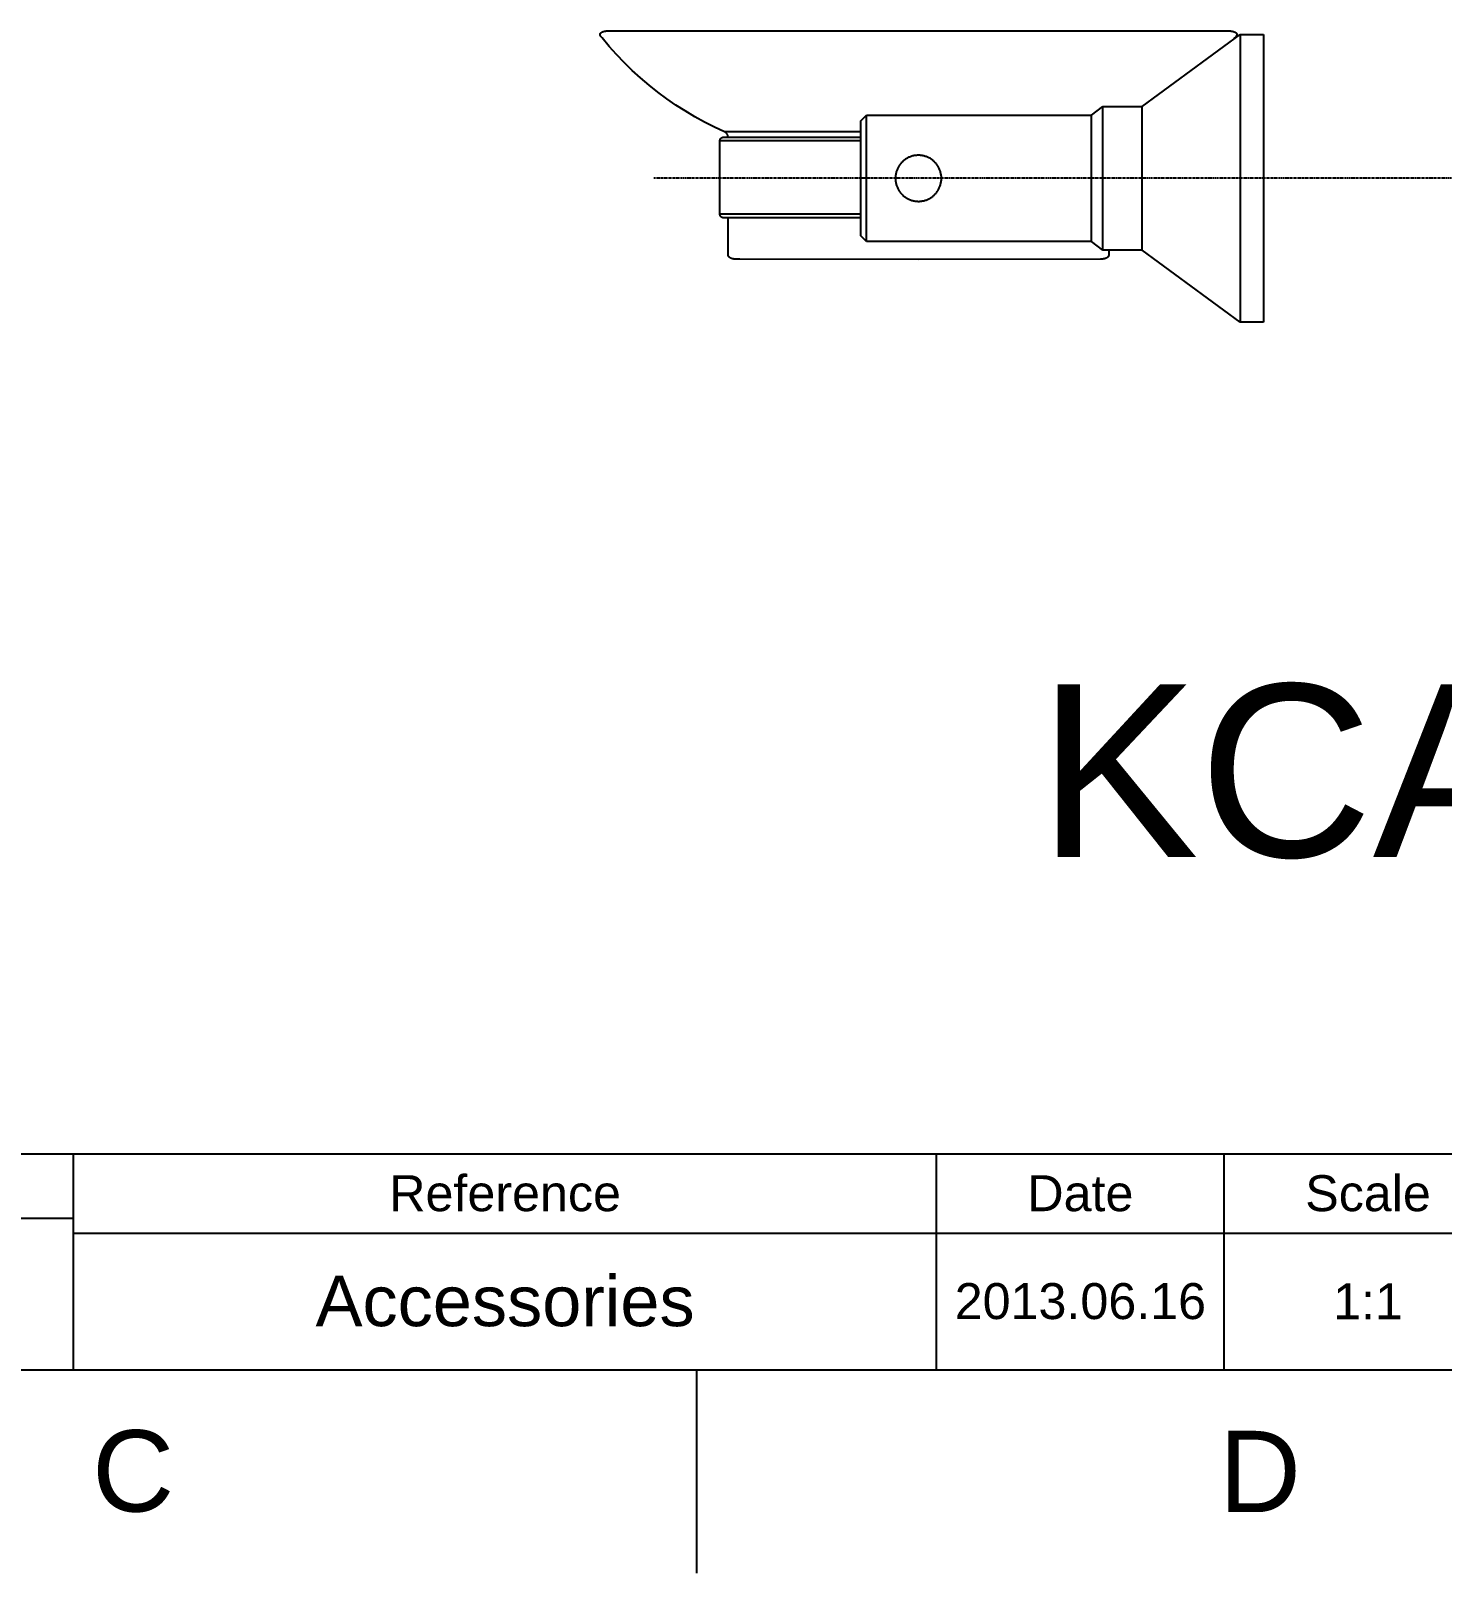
# Model space of a CAD drawing. Header units: millimetres. Extents: x 2944 to 4044, y 1234 to 2718.
# Drawn here: x 3501 to 3746.3, y 1233.6 to 1501.6 of the extents above; entities that cross this region are included whole.
import ezdxf

# ---------------------------------------------------------------- set-up
doc = ezdxf.new("R2010")
doc.units = ezdxf.units.MM
doc.linetypes.add('CENTER', pattern=[0.6, 0.375, -0.075, 0.075, -0.075])
for name, color, linetype in [('CEN2', 1, 'Continuous'), ('form22', 7, 'Continuous'), ('main', 7, 'Continuous')]:
    doc.layers.add(name, color=color, linetype=linetype)
doc.styles.add('Arial Regular', font='arial.ttf')

msp = doc.modelspace()

# ---------------------------------------------------------------- linework, layer by layer
at = {"layer": 'CEN2', "linetype": 'CENTER'}
msp.add_line((3907.22, 1475.97), (3609.25, 1475.97), dxfattribs=at)
at = {"layer": 'form22'}
for p, q in [((3332.16, 1306.43), (4008.41, 1306.43)), ((3508.41, 1268.93), (3508.41, 1306.43)), ((3658.41, 1268.93), (3658.41, 1306.43)), ((3658.41, 1268.93), (3658.41, 1306.43)), ((3658.41, 1268.93), (3658.41, 1306.43)), ((3708.41, 1268.93), (3708.41, 1306.43)), ((3508.41, 1295.18), (3332.16, 1295.18)), ((3508.41, 1292.68), (3858.41, 1292.68)), ((3029.11, 1268.93), (4008.41, 1268.93)), ((3616.69, 1268.93), (3616.69, 1233.58))]:
    msp.add_line(p, q, dxfattribs=at)
at = {"layer": 'main'}
for p, q in [((3599.93, 1501.04), (3599.93, 1501.05)), ((3599.93, 1501.05), (3599.94, 1501.05)), ((3599.93, 1501.03), (3599.93, 1501.04)), ((3599.93, 1501.02), (3599.93, 1501.03)), ((3599.93, 1501.03), (3599.93, 1501.03)), ((3599.93, 1501.01), (3599.93, 1501.02)), ((3599.93, 1501), (3599.93, 1501.01)), ((3599.93, 1501.01), (3599.93, 1501.01)), ((3599.93, 1500.99), (3599.93, 1501)), ((3599.93, 1500.98), (3599.93, 1500.99)), ((3599.93, 1500.97), (3599.93, 1500.98)), ((3599.93, 1500.98), (3599.93, 1500.98)), ((3599.93, 1500.96), (3599.93, 1500.97)), ((3599.93, 1500.95), (3599.93, 1500.96)), ((3599.93, 1500.96), (3599.93, 1500.96)), ((3599.93, 1500.94), (3599.93, 1500.95)), ((3599.93, 1500.93), (3599.93, 1500.94)), ((3599.93, 1500.94), (3599.93, 1500.94)), ((3599.93, 1500.92), (3599.93, 1500.93)), ((3599.94, 1501.08), (3599.95, 1501.09)), ((3599.94, 1501.07), (3599.94, 1501.08)), ((3599.94, 1501.06), (3599.94, 1501.07)), ((3599.94, 1501.05), (3599.94, 1501.06)), ((3599.94, 1501.06), (3599.94, 1501.06)), ((3599.95, 1501.11), (3599.96, 1501.12)), ((3599.95, 1501.1), (3599.95, 1501.11)), ((3599.95, 1501.09), (3599.95, 1501.1)), ((3599.96, 1501.13), (3599.97, 1501.14)), ((3599.96, 1501.12), (3599.96, 1501.13)), ((3599.97, 1501.14), (3599.97, 1501.15)), ((3599.97, 1501.15), (3599.98, 1501.15)), ((3599.98, 1501.16), (3599.99, 1501.17)), ((3599.98, 1501.15), (3599.98, 1501.16)), ((3599.99, 1501.17), (3600, 1501.19)), ((3600, 1501.19), (3600.01, 1501.2)), ((3600.01, 1501.21), (3600.02, 1501.22)), ((3600.01, 1501.2), (3600.01, 1501.21)), ((3600.02, 1501.22), (3600.03, 1501.23)), ((3600.03, 1501.23), (3600.04, 1501.24)), ((3600.04, 1501.24), (3600.06, 1501.25)), ((3600.06, 1501.25), (3600.07, 1501.26)), ((3600.07, 1501.26), (3600.08, 1501.27)), ((3600.08, 1501.27), (3600.09, 1501.28)), ((3600.09, 1501.28), (3600.1, 1501.29)), ((3600.1, 1501.29), (3600.11, 1501.3)), ((3600.11, 1501.3), (3600.12, 1501.31)), ((3600.12, 1501.31), (3600.14, 1501.32)), ((3600.14, 1501.32), (3600.15, 1501.33)), ((3600.15, 1501.33), (3600.18, 1501.34)), ((3600.18, 1501.34), (3600.2, 1501.36)), ((3600.2, 1501.36), (3600.22, 1501.37)), ((3600.22, 1501.37), (3600.23, 1501.38)), ((3600.23, 1501.38), (3600.27, 1501.4)), ((3600.27, 1501.4), (3600.3, 1501.41)), ((3600.3, 1501.41), (3600.34, 1501.43)), ((3600.34, 1501.43), (3600.37, 1501.44)), ((3600.37, 1501.44), (3600.41, 1501.46)), ((3600.41, 1501.46), (3600.45, 1501.47)), ((3600.45, 1501.47), (3600.48, 1501.48)), ((3600.48, 1501.48), (3600.53, 1501.49)), ((3600.53, 1501.49), (3600.57, 1501.51)), ((3600.57, 1501.51), (3600.62, 1501.52)), ((3600.62, 1501.52), (3600.66, 1501.53)), ((3600.66, 1501.53), (3600.71, 1501.54)), ((3600.71, 1501.54), (3600.75, 1501.55)), ((3600.75, 1501.55), (3600.85, 1501.56)), ((3600.85, 1501.56), (3600.95, 1501.58)), ((3600.95, 1501.58), (3601.05, 1501.59)), ((3601.05, 1501.59), (3601.15, 1501.59)), ((3601.15, 1501.59), (3601.25, 1501.6)), ((3601.25, 1501.6), (3655.26, 1501.6)), ((3655.26, 1501.6), (3709.21, 1501.6)), ((3694.16, 1488.47), (3711.21, 1500.97)), ((3709.21, 1501.6), (3709.31, 1501.59)), ((3709.31, 1501.59), (3709.42, 1501.59)), ((3709.42, 1501.59), (3709.52, 1501.58)), ((3709.52, 1501.58), (3709.62, 1501.57)), ((3709.62, 1501.57), (3709.72, 1501.55)), ((3709.72, 1501.55), (3709.77, 1501.55)), ((3709.77, 1501.55), (3709.81, 1501.54)), ((3709.81, 1501.54), (3709.86, 1501.53)), ((3709.86, 1501.53), (3709.91, 1501.51)), ((3709.91, 1501.51), (3709.95, 1501.5)), ((3709.95, 1501.5), (3710, 1501.49)), ((3710, 1501.49), (3710.04, 1501.48)), ((3710.04, 1501.48), (3710.08, 1501.47)), ((3710.08, 1501.47), (3710.11, 1501.45)), ((3710.11, 1501.45), (3710.15, 1501.44)), ((3710.15, 1501.44), (3710.19, 1501.42)), ((3710.19, 1501.42), (3710.22, 1501.41)), ((3710.22, 1501.41), (3710.26, 1501.39)), ((3710.26, 1501.39), (3710.3, 1501.37)), ((3710.3, 1501.37), (3710.32, 1501.35)), ((3710.32, 1501.35), (3710.35, 1501.34)), ((3710.35, 1501.34), (3710.36, 1501.33)), ((3710.36, 1501.33), (3710.38, 1501.32)), ((3710.38, 1501.32), (3710.39, 1501.31)), ((3710.39, 1501.31), (3710.4, 1501.3)), ((3710.4, 1501.3), (3710.41, 1501.29)), ((3710.41, 1501.29), (3710.43, 1501.28)), ((3710.43, 1501.28), (3710.44, 1501.27)), ((3710.44, 1501.27), (3710.45, 1501.26)), ((3710.45, 1501.26), (3710.46, 1501.25)), ((3710.46, 1501.25), (3710.47, 1501.24)), ((3710.47, 1501.24), (3710.48, 1501.23)), ((3710.48, 1501.23), (3710.49, 1501.22)), ((3710.49, 1501.22), (3710.5, 1501.21)), ((3710.5, 1501.21), (3710.51, 1501.2)), ((3710.51, 1501.2), (3710.51, 1501.19)), ((3710.51, 1501.19), (3710.52, 1501.19)), ((3710.52, 1501.19), (3710.52, 1501.18)), ((3710.52, 1501.18), (3710.53, 1501.17)), ((3710.53, 1501.17), (3710.53, 1501.16)), ((3710.53, 1501.16), (3710.54, 1501.16)), ((3710.54, 1501.16), (3710.54, 1501.15)), ((3710.54, 1501.15), (3710.55, 1501.14)), ((3710.55, 1501.14), (3710.55, 1501.14)), ((3710.55, 1501.14), (3710.55, 1501.13)), ((3710.55, 1501.13), (3710.56, 1501.12)), ((3710.56, 1501.12), (3710.56, 1501.12)), ((3710.56, 1501.12), (3710.56, 1501.11)), ((3710.56, 1501.11), (3710.56, 1501.1)), ((3710.56, 1501.1), (3710.57, 1501.1)), ((3710.57, 1501.1), (3710.57, 1501.09)), ((3710.57, 1501.09), (3710.57, 1501.08)), ((3710.57, 1501.08), (3710.57, 1501.08)), ((3710.57, 1501.08), (3710.58, 1501.07)), ((3710.58, 1501.07), (3710.58, 1501.06)), ((3710.58, 1501.06), (3710.58, 1501.06)), ((3710.58, 1501.06), (3710.58, 1501.05)), ((3710.58, 1501.05), (3710.58, 1501.04)), ((3710.58, 1501.04), (3710.58, 1501.03)), ((3710.58, 1501.03), (3710.59, 1501.02)), ((3710.59, 1501.02), (3710.59, 1501.01)), ((3710.59, 1501.01), (3710.59, 1501.01)), ((3710.59, 1501.01), (3710.59, 1501)), ((3710.59, 1501), (3710.59, 1500.99)), ((3710.59, 1500.99), (3710.59, 1500.98)), ((3710.59, 1500.98), (3710.59, 1500.97)), ((3710.59, 1500.97), (3710.59, 1500.96)), ((3710.59, 1500.96), (3710.59, 1500.95)), ((3710.59, 1500.95), (3710.59, 1500.95)), ((3710.59, 1500.95), (3710.59, 1500.94)), ((3710.59, 1500.94), (3710.59, 1500.93)), ((3710.59, 1500.93), (3710.59, 1500.92)), ((3711.21, 1500.97), (3715.22, 1500.97)), ((3711.21, 1500.97), (3711.21, 1475.97)), ((3715.22, 1500.97), (3715.22, 1475.97)), ((3599.93, 1500.91), (3599.93, 1500.92)), ((3599.93, 1500.9), (3599.93, 1500.91)), ((3599.93, 1500.89), (3599.93, 1500.9)), ((3599.94, 1500.88), (3599.93, 1500.89)), ((3599.94, 1500.87), (3599.94, 1500.88)), ((3599.94, 1500.86), (3599.94, 1500.87)), ((3599.94, 1500.85), (3599.94, 1500.86)), ((3599.95, 1500.84), (3599.94, 1500.85)), ((3599.95, 1500.82), (3599.95, 1500.84)), ((3599.96, 1500.81), (3599.95, 1500.82)), ((3599.96, 1500.8), (3599.96, 1500.81)), ((3599.97, 1500.78), (3599.96, 1500.8)), ((3599.97, 1500.77), (3599.97, 1500.78)), ((3599.98, 1500.76), (3599.97, 1500.77)), ((3599.99, 1500.74), (3599.98, 1500.76)), ((3600, 1500.72), (3599.99, 1500.74)), ((3600.01, 1500.69), (3600, 1500.72)), ((3600.03, 1500.67), (3600.01, 1500.69)), ((3600.04, 1500.64), (3600.03, 1500.67)), ((3600.07, 1500.61), (3600.04, 1500.64)), ((3600.09, 1500.57), (3600.07, 1500.61)), ((3600.12, 1500.54), (3600.09, 1500.57)), ((3600.15, 1500.5), (3600.12, 1500.54)), ((3600.26, 1500.37), (3600.15, 1500.5)), ((3601.5, 1498.89), (3600.26, 1500.37)), ((3602.8, 1497.46), (3601.5, 1498.89)), ((3710.26, 1500.37), (3710.05, 1500.12)), ((3710.37, 1500.51), (3710.26, 1500.37)), ((3710.4, 1500.54), (3710.37, 1500.51)), ((3710.42, 1500.58), (3710.4, 1500.54)), ((3710.45, 1500.61), (3710.42, 1500.58)), ((3710.47, 1500.65), (3710.45, 1500.61)), ((3710.49, 1500.67), (3710.47, 1500.65)), ((3710.5, 1500.7), (3710.49, 1500.67)), ((3710.52, 1500.72), (3710.5, 1500.7)), ((3710.53, 1500.75), (3710.52, 1500.74)), ((3710.52, 1500.74), (3710.52, 1500.72)), ((3710.54, 1500.76), (3710.53, 1500.75)), ((3710.55, 1500.79), (3710.54, 1500.78)), ((3710.54, 1500.78), (3710.54, 1500.76)), ((3710.56, 1500.82), (3710.55, 1500.8)), ((3710.55, 1500.8), (3710.55, 1500.79)), ((3710.57, 1500.84), (3710.56, 1500.83)), ((3710.56, 1500.83), (3710.56, 1500.82)), ((3710.58, 1500.87), (3710.57, 1500.86)), ((3710.57, 1500.86), (3710.57, 1500.84)), ((3710.59, 1500.92), (3710.58, 1500.91)), ((3710.58, 1500.91), (3710.58, 1500.9)), ((3710.58, 1500.9), (3710.58, 1500.88)), ((3710.58, 1500.88), (3710.58, 1500.87)), ((3604.14, 1496.06), (3602.8, 1497.46)), ((3605.52, 1494.72), (3604.14, 1496.06)), ((3606.95, 1493.42), (3605.52, 1494.72)), ((3608.43, 1492.17), (3606.95, 1493.42)), ((3609.94, 1490.96), (3608.43, 1492.17)), ((3611.5, 1489.81), (3609.94, 1490.96)), ((3613.09, 1488.71), (3611.5, 1489.81)), ((3614.71, 1487.67), (3613.09, 1488.71)), ((3616.37, 1486.68), (3614.71, 1487.67)), ((3685.34, 1486.97), (3687.34, 1488.47)), ((3687.34, 1488.47), (3694.16, 1488.47)), ((3687.34, 1475.97), (3687.34, 1488.47)), ((3694.16, 1475.97), (3694.16, 1488.47)), ((3618.07, 1485.75), (3616.37, 1486.68)), ((3619.79, 1484.87), (3618.07, 1485.75)), ((3621.54, 1484.05), (3619.79, 1484.87)), ((3645.22, 1485.97), (3646.23, 1486.97)), ((3645.22, 1485.45), (3645.22, 1485.97)), ((3645.22, 1475.97), (3645.22, 1485.45)), ((3646.23, 1486.97), (3685.34, 1486.97)), ((3646.23, 1475.97), (3646.23, 1486.97)), ((3685.34, 1475.97), (3685.34, 1486.97)), ((3620.76, 1482.6), (3620.77, 1482.62)), ((3620.76, 1482.58), (3620.76, 1482.6)), ((3620.76, 1482.56), (3620.76, 1482.58)), ((3620.76, 1482.54), (3620.76, 1482.56)), ((3620.76, 1482.52), (3620.76, 1482.54)), ((3620.76, 1469.72), (3620.76, 1482.52)), ((3620.76, 1482.52), (3645.22, 1482.52)), ((3620.77, 1482.66), (3620.78, 1482.68)), ((3620.77, 1482.64), (3620.77, 1482.66)), ((3620.77, 1482.62), (3620.77, 1482.64)), ((3620.78, 1482.68), (3620.79, 1482.7)), ((3620.79, 1482.72), (3620.8, 1482.74)), ((3620.79, 1482.7), (3620.79, 1482.72)), ((3620.8, 1482.74), (3620.81, 1482.76)), ((3620.81, 1482.76), (3620.82, 1482.78)), ((3620.82, 1482.78), (3620.83, 1482.8)), ((3620.83, 1482.8), (3620.84, 1482.82)), ((3620.84, 1482.82), (3620.85, 1482.83)), ((3620.85, 1482.83), (3620.86, 1482.85)), ((3620.86, 1482.85), (3620.87, 1482.87)), ((3620.87, 1482.87), (3620.88, 1482.89)), ((3620.88, 1482.89), (3620.9, 1482.9)), ((3620.9, 1482.9), (3620.91, 1482.92)), ((3620.91, 1482.92), (3620.92, 1482.93)), ((3620.92, 1482.93), (3620.94, 1482.95)), ((3620.94, 1482.95), (3620.95, 1482.96)), ((3620.95, 1482.96), (3620.97, 1482.98)), ((3620.97, 1482.98), (3620.99, 1482.99)), ((3620.99, 1482.99), (3621, 1483)), ((3621, 1483), (3621.02, 1483.01)), ((3621.02, 1483.01), (3621.04, 1483.03)), ((3621.04, 1483.03), (3621.06, 1483.04)), ((3621.06, 1483.04), (3621.07, 1483.05)), ((3621.07, 1483.05), (3621.09, 1483.06)), ((3621.09, 1483.06), (3621.11, 1483.06)), ((3621.11, 1483.06), (3621.13, 1483.07)), ((3621.13, 1483.07), (3621.15, 1483.08)), ((3621.15, 1483.08), (3621.17, 1483.09)), ((3621.17, 1483.09), (3621.19, 1483.09)), ((3621.19, 1483.09), (3621.21, 1483.1)), ((3621.21, 1483.1), (3621.23, 1483.1)), ((3621.23, 1483.1), (3621.25, 1483.11)), ((3621.25, 1483.11), (3621.27, 1483.11)), ((3621.27, 1483.11), (3621.29, 1483.11)), ((3621.29, 1483.11), (3621.31, 1483.11)), ((3621.31, 1483.11), (3621.34, 1483.12)), ((3621.34, 1483.12), (3621.36, 1483.12)), ((3621.36, 1483.12), (3645.22, 1483.12)), ((3621.58, 1484.03), (3621.54, 1484.05)), ((3645.22, 1484.05), (3621.54, 1484.05)), ((3621.61, 1484.02), (3621.58, 1484.03)), ((3621.64, 1484), (3621.61, 1484.02)), ((3621.67, 1483.98), (3621.64, 1484)), ((3621.7, 1483.96), (3621.67, 1483.98)), ((3621.73, 1483.94), (3621.7, 1483.96)), ((3621.76, 1483.92), (3621.73, 1483.94)), ((3621.79, 1483.9), (3621.76, 1483.92)), ((3621.81, 1483.88), (3621.79, 1483.9)), ((3621.84, 1483.85), (3621.81, 1483.88)), ((3621.87, 1483.83), (3621.84, 1483.85)), ((3621.89, 1483.8), (3621.87, 1483.83)), ((3621.92, 1483.77), (3621.89, 1483.8)), ((3621.94, 1483.75), (3621.92, 1483.77)), ((3621.96, 1483.72), (3621.94, 1483.75)), ((3621.98, 1483.69), (3621.96, 1483.72)), ((3622, 1483.66), (3621.98, 1483.69)), ((3622.02, 1483.63), (3622, 1483.66)), ((3622.04, 1483.6), (3622.02, 1483.63)), ((3622.06, 1483.57), (3622.04, 1483.6)), ((3622.07, 1483.53), (3622.06, 1483.57)), ((3622.09, 1483.5), (3622.07, 1483.53)), ((3622.1, 1483.47), (3622.09, 1483.5)), ((3622.11, 1483.43), (3622.1, 1483.47)), ((3622.12, 1483.4), (3622.11, 1483.43)), ((3622.13, 1483.36), (3622.12, 1483.4)), ((3622.14, 1483.33), (3622.13, 1483.36)), ((3622.15, 1483.29), (3622.14, 1483.33)), ((3622.16, 1483.26), (3622.15, 1483.29)), ((3622.16, 1483.22), (3622.16, 1483.26)), ((3622.17, 1483.19), (3622.16, 1483.22)), ((3622.17, 1483.15), (3622.17, 1483.19)), ((3622.17, 1483.12), (3622.17, 1483.15)), ((3653.36, 1479.49), (3653.24, 1479.43)), ((3653.48, 1479.56), (3653.36, 1479.49)), ((3653.61, 1479.62), (3653.48, 1479.56)), ((3653.73, 1479.67), (3653.61, 1479.62)), ((3653.86, 1479.72), (3653.73, 1479.67)), ((3653.99, 1479.77), (3653.86, 1479.72)), ((3654.13, 1479.81), (3653.99, 1479.77)), ((3654.26, 1479.85), (3654.13, 1479.81)), ((3654.4, 1479.88), (3654.26, 1479.85)), ((3654.53, 1479.91), (3654.4, 1479.88)), ((3654.67, 1479.93), (3654.53, 1479.91)), ((3654.81, 1479.95), (3654.67, 1479.93)), ((3654.94, 1479.96), (3654.81, 1479.95)), ((3655.08, 1479.97), (3654.94, 1479.96)), ((3655.22, 1479.97), (3655.08, 1479.97)), ((3655.36, 1479.97), (3655.22, 1479.97)), ((3655.5, 1479.97), (3655.36, 1479.97)), ((3655.64, 1479.95), (3655.5, 1479.97)), ((3655.78, 1479.94), (3655.64, 1479.95)), ((3655.91, 1479.92), (3655.78, 1479.94)), ((3656.05, 1479.89), (3655.91, 1479.92)), ((3656.19, 1479.86), (3656.05, 1479.89)), ((3656.32, 1479.83), (3656.19, 1479.86)), ((3656.45, 1479.79), (3656.32, 1479.83)), ((3656.58, 1479.75), (3656.45, 1479.79)), ((3656.71, 1479.7), (3656.58, 1479.75)), ((3656.84, 1479.64), (3656.71, 1479.7)), ((3656.97, 1479.59), (3656.84, 1479.64)), ((3657.09, 1479.53), (3656.97, 1479.59)), ((3657.22, 1479.46), (3657.09, 1479.53)), ((3651.34, 1476.8), (3651.32, 1476.66)), ((3651.37, 1476.94), (3651.34, 1476.8)), ((3651.41, 1477.07), (3651.37, 1476.94)), ((3651.45, 1477.2), (3651.41, 1477.07)), ((3651.49, 1477.33), (3651.45, 1477.2)), ((3651.54, 1477.46), (3651.49, 1477.33)), ((3651.6, 1477.59), (3651.54, 1477.46)), ((3651.66, 1477.72), (3651.6, 1477.59)), ((3651.72, 1477.84), (3651.66, 1477.72)), ((3651.79, 1477.96), (3651.72, 1477.84)), ((3651.86, 1478.08), (3651.79, 1477.96)), ((3651.93, 1478.2), (3651.86, 1478.08)), ((3652.01, 1478.31), (3651.93, 1478.2)), ((3652.1, 1478.42), (3652.01, 1478.31)), ((3652.18, 1478.53), (3652.1, 1478.42)), ((3652.27, 1478.64), (3652.18, 1478.53)), ((3652.37, 1478.74), (3652.27, 1478.64)), ((3652.46, 1478.84), (3652.37, 1478.74)), ((3652.57, 1478.93), (3652.46, 1478.84)), ((3652.67, 1479.02), (3652.57, 1478.93)), ((3652.78, 1479.11), (3652.67, 1479.02)), ((3652.89, 1479.2), (3652.78, 1479.11)), ((3653, 1479.28), (3652.89, 1479.2)), ((3653.12, 1479.35), (3653, 1479.28)), ((3653.24, 1479.43), (3653.12, 1479.35)), ((3657.34, 1479.39), (3657.22, 1479.46)), ((3657.45, 1479.32), (3657.34, 1479.39)), ((3657.57, 1479.24), (3657.45, 1479.32)), ((3657.68, 1479.15), (3657.57, 1479.24)), ((3657.79, 1479.07), (3657.68, 1479.15)), ((3657.89, 1478.98), (3657.79, 1479.07)), ((3658, 1478.89), (3657.89, 1478.98)), ((3658.1, 1478.79), (3658, 1478.89)), ((3658.19, 1478.69), (3658.1, 1478.79)), ((3658.29, 1478.59), (3658.19, 1478.69)), ((3658.37, 1478.48), (3658.29, 1478.59)), ((3658.46, 1478.37), (3658.37, 1478.48)), ((3658.54, 1478.26), (3658.46, 1478.37)), ((3658.62, 1478.14), (3658.54, 1478.26)), ((3658.69, 1478.02), (3658.62, 1478.14)), ((3658.76, 1477.9), (3658.69, 1478.02)), ((3658.83, 1477.78), (3658.76, 1477.9)), ((3658.89, 1477.65), (3658.83, 1477.78)), ((3658.94, 1477.53), (3658.89, 1477.65)), ((3658.99, 1477.4), (3658.94, 1477.53)), ((3659.04, 1477.27), (3658.99, 1477.4)), ((3659.08, 1477.14), (3659.04, 1477.27)), ((3659.12, 1477), (3659.08, 1477.14)), ((3659.16, 1476.87), (3659.12, 1477)), ((3659.18, 1476.73), (3659.16, 1476.87)), ((3645.22, 1465.97), (3645.22, 1475.97)), ((3646.23, 1464.97), (3646.23, 1475.97)), ((3651.27, 1476.25), (3651.26, 1476.11)), ((3651.26, 1476.11), (3651.26, 1475.97)), ((3651.26, 1475.97), (3651.26, 1475.83)), ((3651.26, 1475.83), (3651.27, 1475.7)), ((3651.28, 1476.39), (3651.27, 1476.25)), ((3651.27, 1475.7), (3651.28, 1475.56)), ((3651.29, 1476.53), (3651.28, 1476.39)), ((3651.28, 1475.56), (3651.29, 1475.42)), ((3651.32, 1476.66), (3651.29, 1476.53)), ((3651.29, 1475.42), (3651.32, 1475.28)), ((3651.32, 1475.28), (3651.34, 1475.15)), ((3651.34, 1475.15), (3651.37, 1475.01)), ((3651.37, 1475.01), (3651.41, 1474.88)), ((3651.41, 1474.88), (3651.45, 1474.74)), ((3651.45, 1474.74), (3651.49, 1474.61)), ((3651.49, 1474.61), (3651.54, 1474.48)), ((3651.54, 1474.48), (3651.6, 1474.35)), ((3651.6, 1474.35), (3651.66, 1474.23)), ((3651.66, 1474.23), (3651.72, 1474.1)), ((3658.76, 1474.04), (3658.83, 1474.17)), ((3658.83, 1474.17), (3658.89, 1474.29)), ((3658.89, 1474.29), (3658.94, 1474.42)), ((3658.94, 1474.42), (3658.99, 1474.55)), ((3658.99, 1474.55), (3659.04, 1474.68)), ((3659.04, 1474.68), (3659.08, 1474.81)), ((3659.08, 1474.81), (3659.12, 1474.94)), ((3659.12, 1474.94), (3659.16, 1475.08)), ((3659.16, 1475.08), (3659.18, 1475.21)), ((3659.21, 1476.6), (3659.18, 1476.73)), ((3659.18, 1475.21), (3659.21, 1475.35)), ((3659.23, 1476.46), (3659.21, 1476.6)), ((3659.21, 1475.35), (3659.23, 1475.49)), ((3659.24, 1476.32), (3659.23, 1476.46)), ((3659.23, 1475.49), (3659.24, 1475.63)), ((3659.25, 1476.18), (3659.24, 1476.32)), ((3659.24, 1475.63), (3659.25, 1475.76)), ((3659.26, 1476.04), (3659.25, 1476.18)), ((3659.25, 1475.76), (3659.26, 1475.9)), ((3659.26, 1475.9), (3659.26, 1476.04)), ((3685.34, 1464.97), (3685.34, 1475.97)), ((3687.34, 1463.47), (3687.34, 1475.97)), ((3694.16, 1463.47), (3694.16, 1475.97)), ((3711.21, 1475.97), (3711.21, 1450.97)), ((3715.22, 1475.97), (3715.22, 1450.97)), ((3651.72, 1474.1), (3651.79, 1473.98)), ((3651.79, 1473.98), (3651.86, 1473.86)), ((3651.86, 1473.86), (3651.93, 1473.75)), ((3651.93, 1473.75), (3652.01, 1473.63)), ((3652.01, 1473.63), (3652.1, 1473.52)), ((3652.1, 1473.52), (3652.18, 1473.41)), ((3652.18, 1473.41), (3652.27, 1473.31)), ((3652.27, 1473.31), (3652.37, 1473.21)), ((3652.37, 1473.21), (3652.46, 1473.11)), ((3652.46, 1473.11), (3652.57, 1473.01)), ((3652.57, 1473.01), (3652.67, 1472.92)), ((3652.67, 1472.92), (3652.78, 1472.83)), ((3652.78, 1472.83), (3652.89, 1472.75)), ((3652.89, 1472.75), (3653, 1472.67)), ((3653, 1472.67), (3653.12, 1472.59)), ((3653.12, 1472.59), (3653.24, 1472.52)), ((3653.24, 1472.52), (3653.36, 1472.45)), ((3653.36, 1472.45), (3653.48, 1472.39)), ((3653.48, 1472.39), (3653.61, 1472.33)), ((3653.61, 1472.33), (3653.73, 1472.27)), ((3653.73, 1472.27), (3653.86, 1472.22)), ((3653.86, 1472.22), (3653.99, 1472.18)), ((3653.99, 1472.18), (3654.13, 1472.14)), ((3654.13, 1472.14), (3654.26, 1472.1)), ((3654.26, 1472.1), (3654.4, 1472.07)), ((3654.4, 1472.07), (3654.53, 1472.04)), ((3654.53, 1472.04), (3654.67, 1472.02)), ((3654.67, 1472.02), (3654.81, 1472)), ((3654.81, 1472), (3654.94, 1471.98)), ((3654.94, 1471.98), (3655.08, 1471.98)), ((3655.08, 1471.98), (3655.22, 1471.97)), ((3655.22, 1471.97), (3655.36, 1471.97)), ((3655.36, 1471.97), (3655.5, 1471.98)), ((3655.5, 1471.98), (3655.64, 1471.99)), ((3655.64, 1471.99), (3655.78, 1472.01)), ((3655.78, 1472.01), (3655.91, 1472.03)), ((3655.91, 1472.03), (3656.05, 1472.05)), ((3656.05, 1472.05), (3656.19, 1472.08)), ((3656.19, 1472.08), (3656.32, 1472.12)), ((3656.32, 1472.12), (3656.45, 1472.16)), ((3656.45, 1472.16), (3656.58, 1472.2)), ((3656.58, 1472.2), (3656.71, 1472.25)), ((3656.71, 1472.25), (3656.84, 1472.3)), ((3656.84, 1472.3), (3656.97, 1472.36)), ((3656.97, 1472.36), (3657.09, 1472.42)), ((3657.09, 1472.42), (3657.22, 1472.49)), ((3657.22, 1472.49), (3657.34, 1472.56)), ((3657.34, 1472.56), (3657.45, 1472.63)), ((3657.45, 1472.63), (3657.57, 1472.71)), ((3657.57, 1472.71), (3657.68, 1472.79)), ((3657.68, 1472.79), (3657.79, 1472.88)), ((3657.79, 1472.88), (3657.89, 1472.97)), ((3657.89, 1472.97), (3658, 1473.06)), ((3658, 1473.06), (3658.1, 1473.16)), ((3658.1, 1473.16), (3658.19, 1473.26)), ((3658.19, 1473.26), (3658.29, 1473.36)), ((3658.29, 1473.36), (3658.37, 1473.47)), ((3658.37, 1473.47), (3658.46, 1473.58)), ((3658.46, 1473.58), (3658.54, 1473.69)), ((3658.54, 1473.69), (3658.62, 1473.8)), ((3658.62, 1473.8), (3658.69, 1473.92)), ((3658.69, 1473.92), (3658.76, 1474.04)), ((3620.76, 1469.7), (3620.76, 1469.72)), ((3645.22, 1469.72), (3620.76, 1469.72)), ((3620.76, 1469.68), (3620.76, 1469.7)), ((3620.76, 1469.66), (3620.76, 1469.68)), ((3620.76, 1469.63), (3620.76, 1469.66)), ((3620.77, 1469.61), (3620.76, 1469.63)), ((3620.77, 1469.59), (3620.77, 1469.61)), ((3620.77, 1469.57), (3620.77, 1469.59)), ((3620.78, 1469.55), (3620.77, 1469.57)), ((3620.78, 1469.53), (3620.78, 1469.55)), ((3620.79, 1469.52), (3620.78, 1469.53)), ((3620.8, 1469.5), (3620.79, 1469.52)), ((3620.81, 1469.48), (3620.8, 1469.5)), ((3620.81, 1469.46), (3620.81, 1469.48)), ((3620.82, 1469.44), (3620.81, 1469.46)), ((3620.83, 1469.42), (3620.82, 1469.44)), ((3620.84, 1469.4), (3620.83, 1469.42)), ((3620.85, 1469.39), (3620.84, 1469.4)), ((3620.87, 1469.37), (3620.85, 1469.39)), ((3620.88, 1469.35), (3620.87, 1469.37)), ((3620.89, 1469.34), (3620.88, 1469.35)), ((3620.9, 1469.32), (3620.89, 1469.34)), ((3620.92, 1469.31), (3620.9, 1469.32)), ((3620.93, 1469.29), (3620.92, 1469.31)), ((3620.95, 1469.28), (3620.93, 1469.29)), ((3620.96, 1469.26), (3620.95, 1469.28)), ((3620.98, 1469.25), (3620.96, 1469.26)), ((3620.99, 1469.24), (3620.98, 1469.25)), ((3621.01, 1469.23), (3620.99, 1469.24)), ((3621.03, 1469.21), (3621.01, 1469.23)), ((3621.04, 1469.2), (3621.03, 1469.21)), ((3621.06, 1469.19), (3621.04, 1469.2)), ((3621.08, 1469.18), (3621.06, 1469.19)), ((3621.1, 1469.17), (3621.08, 1469.18)), ((3621.12, 1469.17), (3621.1, 1469.17)), ((3621.14, 1469.16), (3621.12, 1469.17)), ((3621.16, 1469.15), (3621.14, 1469.16)), ((3621.17, 1469.14), (3621.16, 1469.15)), ((3621.19, 1469.14), (3621.17, 1469.14)), ((3621.21, 1469.13), (3621.19, 1469.14)), ((3621.23, 1469.13), (3621.21, 1469.13)), ((3621.25, 1469.13), (3621.23, 1469.13)), ((3621.27, 1469.12), (3621.25, 1469.13)), ((3621.29, 1469.12), (3621.27, 1469.12)), ((3621.32, 1469.12), (3621.29, 1469.12)), ((3621.34, 1469.12), (3621.32, 1469.12)), ((3621.36, 1469.12), (3621.34, 1469.12)), ((3645.22, 1469.12), (3621.36, 1469.12)), ((3622.17, 1462.83), (3622.17, 1469.12)), ((3646.22, 1464.97), (3645.22, 1465.97)), ((3685.34, 1464.97), (3646.23, 1464.97)), ((3687.34, 1463.47), (3685.34, 1464.97)), ((3694.16, 1463.47), (3687.34, 1463.47)), ((3688.34, 1463.47), (3688.35, 1462.83)), ((3711.21, 1450.97), (3694.16, 1463.47)), ((3622.17, 1462.73), (3622.17, 1462.83)), ((3622.17, 1462.7), (3622.17, 1462.73)), ((3622.18, 1462.67), (3622.17, 1462.7)), ((3622.18, 1462.64), (3622.18, 1462.67)), ((3622.18, 1462.62), (3622.18, 1462.64)), ((3622.18, 1462.61), (3622.18, 1462.62)), ((3622.19, 1462.59), (3622.18, 1462.61)), ((3622.19, 1462.57), (3622.19, 1462.59)), ((3622.19, 1462.56), (3622.19, 1462.57)), ((3622.19, 1462.55), (3622.19, 1462.56)), ((3622.2, 1462.54), (3622.19, 1462.55)), ((3622.2, 1462.52), (3622.2, 1462.54)), ((3622.21, 1462.51), (3622.2, 1462.52)), ((3622.21, 1462.5), (3622.21, 1462.51)), ((3622.21, 1462.49), (3622.21, 1462.5)), ((3622.22, 1462.48), (3622.21, 1462.49)), ((3622.22, 1462.46), (3622.22, 1462.48)), ((3622.23, 1462.45), (3622.22, 1462.46)), ((3622.23, 1462.44), (3622.23, 1462.45)), ((3622.24, 1462.43), (3622.23, 1462.44)), ((3622.24, 1462.42), (3622.24, 1462.43)), ((3622.25, 1462.41), (3622.24, 1462.42)), ((3622.26, 1462.4), (3622.25, 1462.41)), ((3622.26, 1462.38), (3622.26, 1462.4)), ((3622.27, 1462.37), (3622.26, 1462.38)), ((3622.28, 1462.36), (3622.27, 1462.37)), ((3622.29, 1462.35), (3622.28, 1462.36)), ((3622.29, 1462.34), (3622.29, 1462.35)), ((3622.3, 1462.33), (3622.29, 1462.34)), ((3622.31, 1462.32), (3622.3, 1462.33)), ((3622.32, 1462.31), (3622.31, 1462.32)), ((3622.33, 1462.3), (3622.32, 1462.31)), ((3622.34, 1462.29), (3622.33, 1462.3)), ((3622.35, 1462.28), (3622.34, 1462.29)), ((3622.36, 1462.27), (3622.35, 1462.28)), ((3622.37, 1462.26), (3622.36, 1462.27)), ((3622.38, 1462.25), (3622.37, 1462.26)), ((3622.39, 1462.24), (3622.38, 1462.25)), ((3622.4, 1462.23), (3622.39, 1462.24)), ((3622.41, 1462.22), (3622.4, 1462.23)), ((3622.42, 1462.21), (3622.41, 1462.22)), ((3622.43, 1462.2), (3622.42, 1462.21)), ((3622.45, 1462.19), (3622.43, 1462.2)), ((3622.46, 1462.18), (3622.45, 1462.19)), ((3622.47, 1462.18), (3622.46, 1462.18)), ((3622.49, 1462.17), (3622.47, 1462.18)), ((3622.51, 1462.15), (3622.49, 1462.17)), ((3622.54, 1462.13), (3622.51, 1462.15)), ((3622.57, 1462.12), (3622.54, 1462.13)), ((3622.6, 1462.1), (3622.57, 1462.12)), ((3622.63, 1462.09), (3622.6, 1462.1)), ((3622.66, 1462.08), (3622.63, 1462.09)), ((3622.7, 1462.06), (3622.66, 1462.08)), ((3622.73, 1462.05), (3622.7, 1462.06)), ((3622.77, 1462.04), (3622.73, 1462.05)), ((3622.8, 1462.02), (3622.77, 1462.04)), ((3622.84, 1462.01), (3622.8, 1462.02)), ((3622.87, 1462), (3622.84, 1462.01)), ((3622.91, 1461.99), (3622.87, 1462)), ((3622.95, 1461.98), (3622.91, 1461.99)), ((3622.99, 1461.97), (3622.95, 1461.98)), ((3623.08, 1461.95), (3622.99, 1461.97)), ((3623.16, 1461.94), (3623.08, 1461.95)), ((3623.25, 1461.93), (3623.16, 1461.94)), ((3623.33, 1461.92), (3623.25, 1461.93)), ((3623.41, 1461.91), (3623.33, 1461.92)), ((3623.49, 1461.91), (3623.41, 1461.91)), ((3623.57, 1461.91), (3623.49, 1461.91)), ((3624.22, 1461.9), (3623.57, 1461.91)), ((3655.26, 1461.86), (3624.22, 1461.9)), ((3686.9, 1461.9), (3655.26, 1461.86)), ((3687.07, 1461.91), (3686.9, 1461.9)), ((3687.16, 1461.92), (3687.07, 1461.91)), ((3687.25, 1461.93), (3687.16, 1461.92)), ((3687.32, 1461.94), (3687.25, 1461.93)), ((3687.4, 1461.95), (3687.32, 1461.94)), ((3687.48, 1461.96), (3687.4, 1461.95)), ((3687.55, 1461.98), (3687.48, 1461.96)), ((3687.62, 1462), (3687.55, 1461.98)), ((3687.69, 1462.02), (3687.62, 1462)), ((3687.72, 1462.03), (3687.69, 1462.02)), ((3687.75, 1462.04), (3687.72, 1462.03)), ((3687.79, 1462.05), (3687.75, 1462.04)), ((3687.82, 1462.06), (3687.79, 1462.05)), ((3687.85, 1462.07), (3687.82, 1462.06)), ((3687.88, 1462.08), (3687.85, 1462.07)), ((3687.9, 1462.1), (3687.88, 1462.08)), ((3687.93, 1462.11), (3687.9, 1462.1)), ((3687.96, 1462.12), (3687.93, 1462.11)), ((3687.98, 1462.14), (3687.96, 1462.12)), ((3688.01, 1462.15), (3687.98, 1462.14)), ((3688.03, 1462.17), (3688.01, 1462.15)), ((3688.05, 1462.18), (3688.03, 1462.17)), ((3688.07, 1462.2), (3688.05, 1462.18)), ((3688.09, 1462.21), (3688.07, 1462.2)), ((3688.11, 1462.23), (3688.09, 1462.21)), ((3688.13, 1462.24), (3688.11, 1462.23)), ((3688.15, 1462.26), (3688.13, 1462.24)), ((3688.16, 1462.27), (3688.15, 1462.26)), ((3688.17, 1462.27), (3688.16, 1462.27)), ((3688.18, 1462.28), (3688.17, 1462.27)), ((3688.19, 1462.3), (3688.18, 1462.29)), ((3688.18, 1462.29), (3688.18, 1462.28)), ((3688.2, 1462.31), (3688.19, 1462.3)), ((3688.21, 1462.32), (3688.2, 1462.31)), ((3688.22, 1462.33), (3688.21, 1462.33)), ((3688.21, 1462.33), (3688.21, 1462.32)), ((3688.23, 1462.34), (3688.22, 1462.33)), ((3688.24, 1462.36), (3688.23, 1462.35)), ((3688.23, 1462.35), (3688.23, 1462.34)), ((3688.25, 1462.37), (3688.24, 1462.36)), ((3688.26, 1462.39), (3688.25, 1462.38)), ((3688.25, 1462.38), (3688.25, 1462.37)), ((3688.27, 1462.41), (3688.26, 1462.4)), ((3688.26, 1462.4), (3688.26, 1462.39)), ((3688.28, 1462.43), (3688.27, 1462.42)), ((3688.27, 1462.42), (3688.27, 1462.41)), ((3688.29, 1462.45), (3688.28, 1462.44)), ((3688.28, 1462.44), (3688.28, 1462.43)), ((3688.3, 1462.47), (3688.29, 1462.46)), ((3688.29, 1462.46), (3688.29, 1462.45)), ((3688.31, 1462.5), (3688.3, 1462.49)), ((3688.3, 1462.49), (3688.3, 1462.48)), ((3688.3, 1462.48), (3688.3, 1462.47)), ((3688.32, 1462.54), (3688.31, 1462.52)), ((3688.31, 1462.52), (3688.31, 1462.51)), ((3688.31, 1462.51), (3688.31, 1462.5)), ((3688.33, 1462.58), (3688.32, 1462.56)), ((3688.32, 1462.56), (3688.32, 1462.54)), ((3688.34, 1462.62), (3688.33, 1462.6)), ((3688.33, 1462.6), (3688.33, 1462.58)), ((3688.35, 1462.77), (3688.34, 1462.72)), ((3688.34, 1462.72), (3688.34, 1462.69)), ((3688.34, 1462.69), (3688.34, 1462.66)), ((3688.34, 1462.66), (3688.34, 1462.63)), ((3688.34, 1462.63), (3688.34, 1462.62)), ((3688.35, 1462.83), (3688.35, 1462.77)), ((3715.22, 1450.97), (3711.21, 1450.97))]:
    msp.add_line(p, q, dxfattribs=at)

# ---------------------------------------------------------------- texts
at = {"layer": 'form22', "attachment_point": 5, "style": 'Arial Regular'}
for s, insert, char_height, width in [('Reference', (3583.41, 1299.56), 6.25, 90.5571), ('Date', (3683.41, 1299.56), 6.25, 47.2147), ('Scale', (3733.41, 1299.56), 6.25, 54.5516), ('Accessories', (3583.41, 1280.81), 8.75, 147.894), ('2013.06.16', (3683.41, 1280.81), 6.25, 98.0978), ('1:1', (3733.41, 1280.81), 6.25, 31.6576), ('C', (3518.76, 1251.25), 14.14, 53.3377), ('D', (3714.62, 1251.25), 14.14, 51.8006)]:
    msp.add_mtext(s, dxfattribs=dict(at, insert=insert, char_height=char_height, width=width))
at = {"layer": 'main', "insert": (3676.02, 1388.04), "char_height": 30, "width": 395.5435, "attachment_point": 1, "style": 'Arial Regular'}
msp.add_mtext('KCA-105', dxfattribs=at)

doc.saveas('drawing.dxf')
